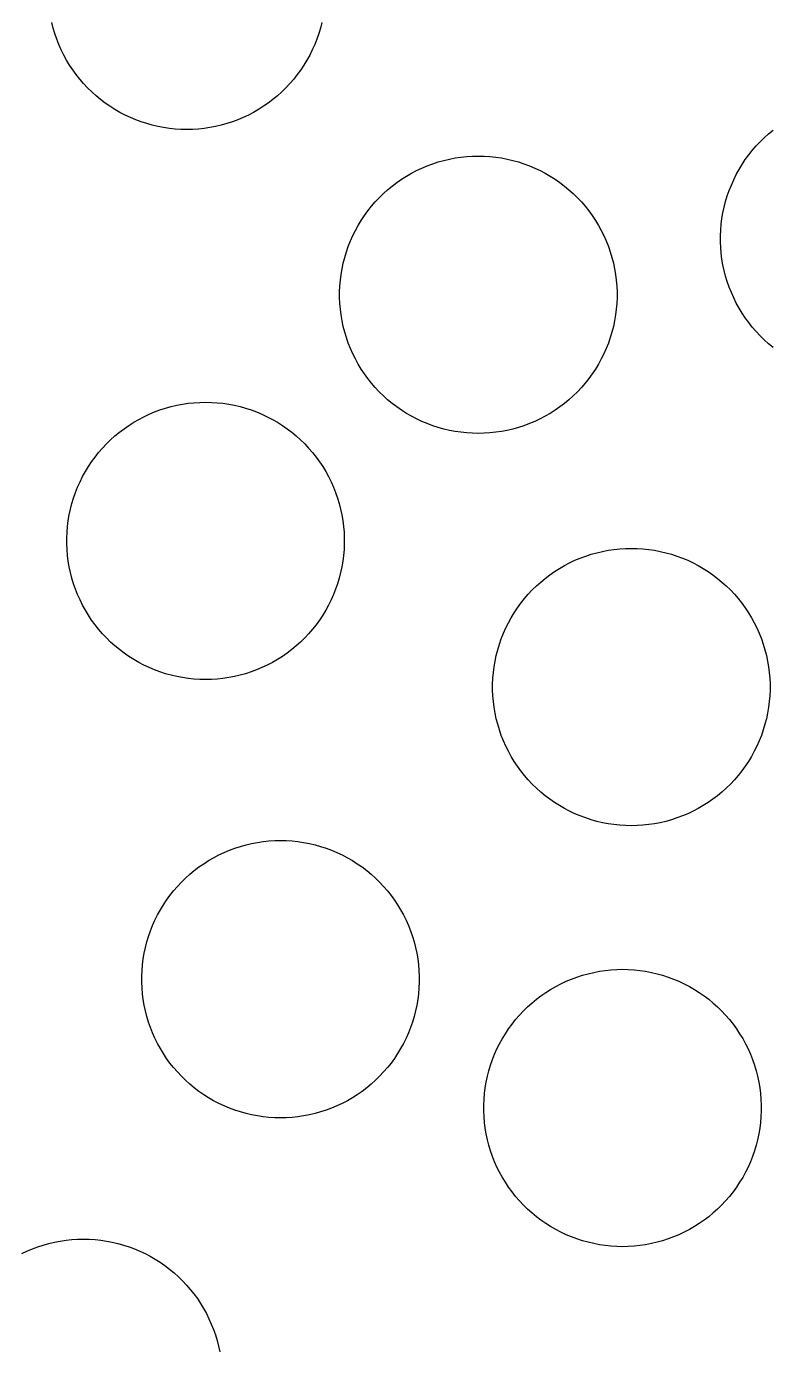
# Model space of a CAD drawing. Header units: metres. Extents: x -102 to 102, y -50 to 50.
# Drawn here: x 57.28 to 65.88, y -5.46 to 9.79 of the extents above; entities that cross this region are included whole.
import ezdxf

# ---------------------------------------------------------------- set-up
doc = ezdxf.new("R2010")
doc.units = ezdxf.units.M

msp = doc.modelspace()

# ---------------------------------------------------------------- linework, layer by layer
for p, q in [((57.591, 9.7744), (57.5744, 9.83929)), ((57.6104, 9.71024), (57.591, 9.7744)), ((60.6732, 9.7744), (60.6538, 9.71024)), ((60.6898, 9.83929), (60.6732, 9.7744)), ((57.6325, 9.64694), (57.6104, 9.71024)), ((57.6571, 9.58464), (57.6325, 9.64694)), ((60.6318, 9.64694), (60.6071, 9.58464)), ((60.6538, 9.71024), (60.6318, 9.64694)), ((57.6844, 9.52342), (57.6571, 9.58464)), ((57.7142, 9.46339), (57.6844, 9.52342)), ((57.7465, 9.40466), (57.7142, 9.46339)), ((60.55, 9.46339), (60.5178, 9.40466)), ((60.5798, 9.52342), (60.55, 9.46339)), ((60.6071, 9.58464), (60.5798, 9.52342)), ((57.7812, 9.34734), (57.7465, 9.40466)), ((57.8183, 9.29152), (57.7812, 9.34734)), ((60.483, 9.34734), (60.446, 9.29152)), ((60.5178, 9.40466), (60.483, 9.34734)), ((57.8577, 9.2373), (57.8183, 9.29152)), ((57.8993, 9.18478), (57.8577, 9.2373)), ((57.9431, 9.13405), (57.8993, 9.18478)), ((60.3649, 9.18478), (60.3212, 9.13405)), ((60.4066, 9.2373), (60.3649, 9.18478)), ((60.446, 9.29152), (60.4066, 9.2373)), ((57.989, 9.08521), (57.9431, 9.13405)), ((58.0368, 9.03831), (57.989, 9.08521)), ((58.0866, 8.99347), (58.0368, 9.03831)), ((60.2274, 9.03831), (60.1776, 8.99347)), ((60.2753, 9.08521), (60.2274, 9.03831)), ((60.3212, 9.13405), (60.2753, 9.08521)), ((58.1383, 8.95076), (58.0866, 8.99347)), ((58.1917, 8.91023), (58.1383, 8.95076)), ((58.2467, 8.87199), (58.1917, 8.91023)), ((58.3033, 8.83607), (58.2467, 8.87199)), ((60.0175, 8.87199), (59.961, 8.83607)), ((60.0726, 8.91023), (60.0175, 8.87199)), ((60.1259, 8.95076), (60.0726, 8.91023)), ((60.1776, 8.99347), (60.1259, 8.95076)), ((58.3613, 8.80257), (58.3033, 8.83607)), ((58.4207, 8.77153), (58.3613, 8.80257)), ((58.4813, 8.743), (58.4207, 8.77153)), ((58.5431, 8.71703), (58.4813, 8.743)), ((58.6059, 8.69366), (58.5431, 8.71703)), ((59.7211, 8.71703), (59.6583, 8.69366)), ((59.7829, 8.743), (59.7211, 8.71703)), ((59.8435, 8.77153), (59.7829, 8.743)), ((59.9029, 8.80257), (59.8435, 8.77153)), ((59.961, 8.83607), (59.9029, 8.80257)), ((58.6697, 8.67296), (58.6059, 8.69366)), ((58.7342, 8.65492), (58.6697, 8.67296)), ((58.7995, 8.63963), (58.7342, 8.65492)), ((58.8653, 8.62708), (58.7995, 8.63963)), ((58.9316, 8.61728), (58.8653, 8.62708)), ((58.9982, 8.61028), (58.9316, 8.61728)), ((59.0651, 8.60606), (58.9982, 8.61028)), ((59.1321, 8.60466), (59.0651, 8.60606)), ((59.1991, 8.60606), (59.1321, 8.60466)), ((59.266, 8.61028), (59.1991, 8.60606)), ((59.3327, 8.61728), (59.266, 8.61028)), ((59.3989, 8.62708), (59.3327, 8.61728)), ((59.4648, 8.63963), (59.3989, 8.62708)), ((59.53, 8.65492), (59.4648, 8.63963)), ((59.5946, 8.67296), (59.53, 8.65492)), ((59.6583, 8.69366), (59.5946, 8.67296)), ((65.7919, 8.51019), (65.8417, 8.55504)), ((65.8417, 8.55504), (65.8933, 8.59775)), ((65.6543, 8.36372), (65.6981, 8.41444)), ((65.6981, 8.41444), (65.744, 8.4633)), ((65.744, 8.4633), (65.7919, 8.51019)), ((62.0319, 8.23024), (62.0965, 8.24826)), ((62.0965, 8.24826), (62.1617, 8.26357)), ((62.1617, 8.26357), (62.2275, 8.27612)), ((62.2275, 8.27612), (62.2938, 8.28592)), ((62.2938, 8.28592), (62.3605, 8.29292)), ((62.3605, 8.29292), (62.4274, 8.29713)), ((62.4274, 8.29713), (62.4944, 8.29854)), ((62.4944, 8.29854), (62.5614, 8.29713)), ((62.5614, 8.29713), (62.6283, 8.29292)), ((62.6283, 8.29292), (62.6949, 8.28592)), ((62.6949, 8.28592), (62.7612, 8.27612)), ((62.7612, 8.27612), (62.827, 8.26357)), ((62.827, 8.26357), (62.8923, 8.24826)), ((62.8923, 8.24826), (62.9568, 8.23024)), ((65.5362, 8.20116), (65.5733, 8.25699)), ((65.5733, 8.25699), (65.6127, 8.3112)), ((65.6127, 8.3112), (65.6543, 8.36372)), ((61.6655, 8.06712), (61.7236, 8.10062)), ((61.7236, 8.10062), (61.783, 8.13167)), ((61.783, 8.13167), (61.8436, 8.1602)), ((61.8436, 8.1602), (61.9054, 8.18617)), ((61.9054, 8.18617), (61.9682, 8.20953)), ((61.9682, 8.20953), (62.0319, 8.23024)), ((62.9568, 8.23024), (63.0206, 8.20953)), ((63.0206, 8.20953), (63.0834, 8.18617)), ((63.0834, 8.18617), (63.1452, 8.1602)), ((63.1452, 8.1602), (63.2058, 8.13167)), ((63.2058, 8.13167), (63.2652, 8.10062)), ((63.2652, 8.10062), (63.3232, 8.06712)), ((65.4394, 8.02509), (65.4692, 8.08511)), ((65.4692, 8.08511), (65.5015, 8.14384)), ((65.5015, 8.14384), (65.5362, 8.20116)), ((61.4489, 7.90973), (61.5005, 7.95244)), ((61.5005, 7.95244), (61.5539, 7.99297)), ((61.5539, 7.99297), (61.6089, 8.0312)), ((61.6089, 8.0312), (61.6655, 8.06712)), ((63.3232, 8.06712), (63.3798, 8.0312)), ((63.3798, 8.0312), (63.4348, 7.99297)), ((63.4348, 7.99297), (63.4882, 7.95244)), ((63.4882, 7.95244), (63.5398, 7.90973)), ((65.3875, 7.90155), (65.4122, 7.96387)), ((65.4122, 7.96387), (65.4394, 8.02509)), ((61.3053, 7.76913), (61.3512, 7.81799)), ((61.3512, 7.81799), (61.3991, 7.86488)), ((61.3991, 7.86488), (61.4489, 7.90973)), ((63.5398, 7.90973), (63.5896, 7.86488)), ((63.5896, 7.86488), (63.6375, 7.81799)), ((63.6375, 7.81799), (63.6834, 7.76913)), ((65.3461, 7.77411), (65.3655, 7.83827)), ((65.3655, 7.83827), (65.3875, 7.90155)), ((61.1805, 7.61168), (61.2199, 7.66589)), ((61.2199, 7.66589), (61.2616, 7.71841)), ((61.2616, 7.71841), (61.3053, 7.76913)), ((63.6834, 7.76913), (63.7272, 7.71841)), ((63.7272, 7.71841), (63.7688, 7.66589)), ((63.7688, 7.66589), (63.8082, 7.61168)), ((65.3043, 7.57758), (65.3155, 7.64365)), ((65.3155, 7.64365), (65.3294, 7.7092)), ((65.3294, 7.7092), (65.3461, 7.77411)), ((61.0764, 7.4398), (61.1087, 7.49854)), ((61.1087, 7.49854), (61.1434, 7.55586)), ((61.1434, 7.55586), (61.1805, 7.61168)), ((63.8082, 7.61168), (63.8453, 7.55586)), ((63.8453, 7.55586), (63.88, 7.49854)), ((63.88, 7.49854), (63.9123, 7.4398)), ((65.2903, 7.44431), (65.2959, 7.51109)), ((65.2959, 7.51109), (65.3043, 7.57758)), ((61.0194, 7.31856), (61.0466, 7.37978)), ((61.0466, 7.37978), (61.0764, 7.4398)), ((63.9123, 7.4398), (63.9421, 7.37978)), ((63.9421, 7.37978), (63.9694, 7.31856)), ((65.2875, 7.37735), (65.2903, 7.44431)), ((65.2875, 7.31033), (65.2875, 7.37735)), ((60.9533, 7.1288), (60.9727, 7.19296)), ((60.9727, 7.19296), (60.9947, 7.25624)), ((60.9947, 7.25624), (61.0194, 7.31856)), ((63.9694, 7.31856), (63.994, 7.25624)), ((63.994, 7.25624), (64.0161, 7.19296)), ((64.0161, 7.19296), (64.0354, 7.1288)), ((65.2903, 7.24338), (65.2875, 7.31033)), ((65.2959, 7.17659), (65.2903, 7.24338)), ((65.3043, 7.11011), (65.2959, 7.17659)), ((60.9227, 6.99834), (60.9366, 7.06389)), ((60.9366, 7.06389), (60.9533, 7.1288)), ((64.0354, 7.1288), (64.0521, 7.06389)), ((64.0521, 7.06389), (64.066, 6.99834)), ((65.3155, 7.04404), (65.3043, 7.11011)), ((65.3294, 6.97849), (65.3155, 7.04404)), ((60.8975, 6.799), (60.9031, 6.86578)), ((60.9031, 6.86578), (60.9115, 6.93227)), ((60.9115, 6.93227), (60.9227, 6.99834)), ((64.066, 6.99834), (64.0772, 6.93227)), ((64.0772, 6.93227), (64.0856, 6.86578)), ((64.0856, 6.86578), (64.0912, 6.799)), ((65.3461, 6.91357), (65.3294, 6.97849)), ((65.3655, 6.84941), (65.3461, 6.91357)), ((60.8947, 6.73204), (60.8975, 6.799)), ((60.8947, 6.66502), (60.8947, 6.73204)), ((64.0912, 6.799), (64.094, 6.73204)), ((64.094, 6.73204), (64.094, 6.66502)), ((65.3875, 6.78613), (65.3655, 6.84941)), ((65.4122, 6.72382), (65.3875, 6.78613)), ((65.4394, 6.6626), (65.4122, 6.72382)), ((60.8975, 6.59807), (60.8947, 6.66502)), ((60.9031, 6.53128), (60.8975, 6.59807)), ((64.0912, 6.59807), (64.0856, 6.53128)), ((64.094, 6.66502), (64.0912, 6.59807)), ((65.4692, 6.60257), (65.4394, 6.6626)), ((65.5015, 6.54384), (65.4692, 6.60257)), ((60.9115, 6.4648), (60.9031, 6.53128)), ((60.9227, 6.39873), (60.9115, 6.4648)), ((64.0772, 6.4648), (64.066, 6.39873)), ((64.0856, 6.53128), (64.0772, 6.4648)), ((65.5362, 6.48651), (65.5015, 6.54384)), ((65.5733, 6.43069), (65.5362, 6.48651)), ((65.6127, 6.37648), (65.5733, 6.43069)), ((60.9366, 6.33318), (60.9227, 6.39873)), ((60.9533, 6.26826), (60.9366, 6.33318)), ((60.9727, 6.2041), (60.9533, 6.26826)), ((64.0354, 6.26826), (64.0161, 6.2041)), ((64.0521, 6.33318), (64.0354, 6.26826)), ((64.066, 6.39873), (64.0521, 6.33318)), ((65.6543, 6.32396), (65.6127, 6.37648)), ((65.6981, 6.27324), (65.6543, 6.32396)), ((65.744, 6.22438), (65.6981, 6.27324)), ((60.9947, 6.14082), (60.9727, 6.2041)), ((61.0194, 6.07851), (60.9947, 6.14082)), ((63.994, 6.14082), (63.9694, 6.07851)), ((64.0161, 6.2041), (63.994, 6.14082)), ((65.7919, 6.17749), (65.744, 6.22438)), ((65.8417, 6.13264), (65.7919, 6.17749)), ((65.8933, 6.08994), (65.8417, 6.13264)), ((61.0466, 6.01729), (61.0194, 6.07851)), ((61.0764, 5.95726), (61.0466, 6.01729)), ((61.1087, 5.89853), (61.0764, 5.95726)), ((63.9123, 5.95726), (63.88, 5.89853)), ((63.9421, 6.01729), (63.9123, 5.95726)), ((63.9694, 6.07851), (63.9421, 6.01729)), ((61.1434, 5.84122), (61.1087, 5.89853)), ((61.1805, 5.78539), (61.1434, 5.84122)), ((63.8453, 5.84122), (63.8082, 5.78539)), ((63.88, 5.89853), (63.8453, 5.84122)), ((61.2199, 5.73117), (61.1805, 5.78539)), ((61.2616, 5.67865), (61.2199, 5.73117)), ((61.3053, 5.62793), (61.2616, 5.67865)), ((63.7272, 5.67865), (63.6834, 5.62793)), ((63.7688, 5.73117), (63.7272, 5.67865)), ((63.8082, 5.78539), (63.7688, 5.73117)), ((61.3512, 5.57907), (61.3053, 5.62793)), ((61.3991, 5.53218), (61.3512, 5.57907)), ((61.4489, 5.48734), (61.3991, 5.53218)), ((63.5896, 5.53218), (63.5398, 5.48734)), ((63.6375, 5.57907), (63.5896, 5.53218)), ((63.6834, 5.62793), (63.6375, 5.57907)), ((58.698, 5.31985), (58.7598, 5.34583)), ((58.7598, 5.34583), (58.8226, 5.36919)), ((58.8226, 5.36919), (58.8863, 5.38989)), ((58.8863, 5.38989), (58.9509, 5.40791)), ((58.9509, 5.40791), (59.0161, 5.42322)), ((59.0161, 5.42322), (59.0819, 5.43578)), ((59.0819, 5.43578), (59.1482, 5.44557)), ((59.1482, 5.44557), (59.2149, 5.45258)), ((59.2149, 5.45258), (59.2818, 5.45677)), ((59.2818, 5.45677), (59.3488, 5.45818)), ((59.3488, 5.45818), (59.4158, 5.45677)), ((59.4158, 5.45677), (59.4827, 5.45258)), ((59.4827, 5.45258), (59.5493, 5.44557)), ((59.5493, 5.44557), (59.6156, 5.43578)), ((59.6156, 5.43578), (59.6814, 5.42322)), ((59.6814, 5.42322), (59.7467, 5.40791)), ((59.7467, 5.40791), (59.8112, 5.38989)), ((59.8112, 5.38989), (59.8749, 5.36919)), ((59.8749, 5.36919), (59.9378, 5.34583)), ((59.9378, 5.34583), (59.9995, 5.31985)), ((61.5005, 5.44463), (61.4489, 5.48734)), ((61.5539, 5.4041), (61.5005, 5.44463)), ((61.6089, 5.36586), (61.5539, 5.4041)), ((61.6655, 5.32996), (61.6089, 5.36586)), ((63.3798, 5.36586), (63.3232, 5.32996)), ((63.4348, 5.4041), (63.3798, 5.36586)), ((63.4882, 5.44463), (63.4348, 5.4041)), ((63.5398, 5.48734), (63.4882, 5.44463)), ((58.4083, 5.1526), (58.4633, 5.19086)), ((58.4633, 5.19086), (58.5199, 5.22676)), ((58.5199, 5.22676), (58.578, 5.26027)), ((58.578, 5.26027), (58.6373, 5.29132)), ((58.6373, 5.29132), (58.698, 5.31985)), ((59.9995, 5.31985), (60.0602, 5.29132)), ((60.0602, 5.29132), (60.1196, 5.26027)), ((60.1196, 5.26027), (60.1776, 5.22676)), ((60.1776, 5.22676), (60.2342, 5.19086)), ((60.2342, 5.19086), (60.2892, 5.1526)), ((61.7236, 5.29645), (61.6655, 5.32996)), ((61.783, 5.2654), (61.7236, 5.29645)), ((61.8436, 5.23686), (61.783, 5.2654)), ((61.9054, 5.21089), (61.8436, 5.23686)), ((61.9682, 5.18753), (61.9054, 5.21089)), ((62.0319, 5.16682), (61.9682, 5.18753)), ((63.0206, 5.18753), (62.9568, 5.16682)), ((63.0834, 5.21089), (63.0206, 5.18753)), ((63.1452, 5.23686), (63.0834, 5.21089)), ((63.2058, 5.2654), (63.1452, 5.23686)), ((63.2652, 5.29645), (63.2058, 5.2654)), ((63.3232, 5.32996), (63.2652, 5.29645)), ((58.2535, 5.02454), (58.3033, 5.06937)), ((58.3033, 5.06937), (58.3549, 5.11209)), ((58.3549, 5.11209), (58.4083, 5.1526)), ((60.2892, 5.1526), (60.3426, 5.11209)), ((60.3426, 5.11209), (60.3942, 5.06937)), ((60.3942, 5.06937), (60.444, 5.02454)), ((62.0965, 5.1488), (62.0319, 5.16682)), ((62.1617, 5.1335), (62.0965, 5.1488)), ((62.2275, 5.12094), (62.1617, 5.1335)), ((62.2938, 5.11115), (62.2275, 5.12094)), ((62.3605, 5.10414), (62.2938, 5.11115)), ((62.4274, 5.09993), (62.3605, 5.10414)), ((62.4944, 5.09853), (62.4274, 5.09993)), ((62.5614, 5.09993), (62.4944, 5.09853)), ((62.6283, 5.10414), (62.5614, 5.09993)), ((62.6949, 5.11115), (62.6283, 5.10414)), ((62.7612, 5.12094), (62.6949, 5.11115)), ((62.827, 5.1335), (62.7612, 5.12094)), ((62.8923, 5.1488), (62.827, 5.1335)), ((62.9568, 5.16682), (62.8923, 5.1488)), ((58.1159, 4.87807), (58.1597, 4.92879)), ((58.1597, 4.92879), (58.2056, 4.97765)), ((58.2056, 4.97765), (58.2535, 5.02454)), ((60.444, 5.02454), (60.4919, 4.97765)), ((60.4919, 4.97765), (60.5378, 4.92879)), ((60.5378, 4.92879), (60.5816, 4.87807)), ((57.9978, 4.7155), (58.0349, 4.77132)), ((58.0349, 4.77132), (58.0743, 4.82555)), ((58.0743, 4.82555), (58.1159, 4.87807)), ((60.5816, 4.87807), (60.6232, 4.82555)), ((60.6232, 4.82555), (60.6626, 4.77132)), ((60.6626, 4.77132), (60.6997, 4.7155)), ((57.901, 4.53943), (57.9308, 4.59946)), ((57.9308, 4.59946), (57.9631, 4.65819)), ((57.9631, 4.65819), (57.9978, 4.7155)), ((60.6997, 4.7155), (60.7344, 4.65819)), ((60.7344, 4.65819), (60.7667, 4.59946)), ((60.7667, 4.59946), (60.7965, 4.53943)), ((57.8491, 4.41589), (57.8738, 4.47821)), ((57.8738, 4.47821), (57.901, 4.53943)), ((60.7965, 4.53943), (60.8237, 4.47821)), ((60.8237, 4.47821), (60.8484, 4.41589)), ((57.791, 4.22354), (57.8077, 4.28845)), ((57.8077, 4.28845), (57.8271, 4.35262)), ((57.8271, 4.35262), (57.8491, 4.41589)), ((60.8484, 4.41589), (60.8705, 4.35262)), ((60.8705, 4.35262), (60.8898, 4.28845)), ((60.8898, 4.28845), (60.9065, 4.22354)), ((57.7659, 4.09192), (57.7771, 4.15799)), ((57.7771, 4.15799), (57.791, 4.22354)), ((60.9065, 4.22354), (60.9204, 4.15799)), ((60.9204, 4.15799), (60.9316, 4.09192)), ((57.7519, 3.95865), (57.7575, 4.02542)), ((57.7575, 4.02542), (57.7659, 4.09192)), ((60.9316, 4.09192), (60.94, 4.02542)), ((60.94, 4.02542), (60.9456, 3.95865)), ((57.7491, 3.89169), (57.7519, 3.95865)), ((57.7491, 3.82468), (57.7491, 3.89169)), ((57.7519, 3.75772), (57.7491, 3.82468)), ((60.9456, 3.95865), (60.9484, 3.89169)), ((60.9484, 3.82468), (60.9456, 3.75772)), ((60.9484, 3.89169), (60.9484, 3.82468)), ((57.7575, 3.69093), (57.7519, 3.75772)), ((57.7659, 3.62445), (57.7575, 3.69093)), ((60.94, 3.69093), (60.9316, 3.62445)), ((60.9456, 3.75772), (60.94, 3.69093)), ((63.67, 3.66025), (63.7328, 3.68361)), ((63.7328, 3.68361), (63.7965, 3.70432)), ((63.7965, 3.70432), (63.8611, 3.72235)), ((63.8611, 3.72235), (63.9263, 3.73764)), ((63.9263, 3.73764), (63.9921, 3.7502)), ((63.9921, 3.7502), (64.0584, 3.75999)), ((64.0584, 3.75999), (64.1251, 3.767)), ((64.1251, 3.767), (64.192, 3.77121)), ((64.192, 3.77121), (64.259, 3.77261)), ((64.259, 3.77261), (64.326, 3.77121)), ((64.326, 3.77121), (64.3928, 3.767)), ((64.3928, 3.767), (64.4595, 3.75999)), ((64.4595, 3.75999), (64.5258, 3.7502)), ((64.5258, 3.7502), (64.5916, 3.73764)), ((64.5916, 3.73764), (64.6569, 3.72235)), ((64.6569, 3.72235), (64.7214, 3.70432)), ((64.7214, 3.70432), (64.7851, 3.68361)), ((64.7851, 3.68361), (64.848, 3.66025)), ((57.7771, 3.55836), (57.7659, 3.62445)), ((57.791, 3.49281), (57.7771, 3.55836)), ((60.9204, 3.55836), (60.9065, 3.49281)), ((60.9316, 3.62445), (60.9204, 3.55836)), ((63.3735, 3.50528), (63.4301, 3.5412)), ((63.4301, 3.5412), (63.4882, 3.57471)), ((63.4882, 3.57471), (63.5475, 3.60574)), ((63.5475, 3.60574), (63.6082, 3.63428)), ((63.6082, 3.63428), (63.67, 3.66025)), ((64.848, 3.66025), (64.9097, 3.63428)), ((64.9097, 3.63428), (64.9704, 3.60574)), ((64.9704, 3.60574), (65.0298, 3.57471)), ((65.0298, 3.57471), (65.0878, 3.5412)), ((65.0878, 3.5412), (65.1444, 3.50528)), ((57.8077, 3.4279), (57.791, 3.49281)), ((57.8271, 3.36375), (57.8077, 3.4279)), ((57.8491, 3.30046), (57.8271, 3.36375)), ((60.8705, 3.36375), (60.8484, 3.30046)), ((60.8898, 3.4279), (60.8705, 3.36375)), ((60.9065, 3.49281), (60.8898, 3.4279)), ((63.1637, 3.33896), (63.2135, 3.3838)), ((63.2135, 3.3838), (63.2651, 3.42651)), ((63.2651, 3.42651), (63.3185, 3.46704)), ((63.3185, 3.46704), (63.3735, 3.50528)), ((65.1444, 3.50528), (65.1994, 3.46704)), ((65.1994, 3.46704), (65.2528, 3.42651)), ((65.2528, 3.42651), (65.3044, 3.3838)), ((65.3044, 3.3838), (65.3542, 3.33896)), ((57.8738, 3.23816), (57.8491, 3.30046)), ((57.901, 3.17694), (57.8738, 3.23816)), ((60.8237, 3.23816), (60.7965, 3.17694)), ((60.8484, 3.30046), (60.8237, 3.23816)), ((63.0261, 3.19249), (63.0699, 3.24323)), ((63.0699, 3.24323), (63.1158, 3.29207)), ((63.1158, 3.29207), (63.1637, 3.33896)), ((65.3542, 3.33896), (65.4021, 3.29207)), ((65.4021, 3.29207), (65.448, 3.24323)), ((65.448, 3.24323), (65.4918, 3.19249)), ((57.9308, 3.11691), (57.901, 3.17694)), ((57.9631, 3.05818), (57.9308, 3.11691)), ((57.9978, 3.00085), (57.9631, 3.05818)), ((60.7344, 3.05818), (60.6997, 3.00085)), ((60.7667, 3.11691), (60.7344, 3.05818)), ((60.7965, 3.17694), (60.7667, 3.11691)), ((62.908, 3.02994), (62.9451, 3.08575)), ((62.9451, 3.08575), (62.9845, 3.13997)), ((62.9845, 3.13997), (63.0261, 3.19249)), ((65.4918, 3.19249), (65.5334, 3.13997)), ((65.5334, 3.13997), (65.5728, 3.08575)), ((65.5728, 3.08575), (65.6099, 3.02994)), ((58.0349, 2.94504), (57.9978, 3.00085)), ((58.0743, 2.89082), (58.0349, 2.94504)), ((60.6626, 2.94504), (60.6232, 2.89082)), ((60.6997, 3.00085), (60.6626, 2.94504)), ((62.8112, 2.85385), (62.841, 2.91388)), ((62.841, 2.91388), (62.8733, 2.97261)), ((62.8733, 2.97261), (62.908, 3.02994)), ((65.6099, 3.02994), (65.6446, 2.97261)), ((65.6446, 2.97261), (65.6769, 2.91388)), ((65.6769, 2.91388), (65.7067, 2.85385)), ((58.1159, 2.8383), (58.0743, 2.89082)), ((58.1597, 2.78757), (58.1159, 2.8383)), ((58.2056, 2.73872), (58.1597, 2.78757)), ((60.5378, 2.78757), (60.4919, 2.73872)), ((60.5816, 2.8383), (60.5378, 2.78757)), ((60.6232, 2.89082), (60.5816, 2.8383)), ((62.7593, 2.73033), (62.784, 2.79263)), ((62.784, 2.79263), (62.8112, 2.85385)), ((65.7067, 2.85385), (65.7339, 2.79263)), ((65.7339, 2.79263), (65.7586, 2.73033)), ((58.2535, 2.69183), (58.2056, 2.73872)), ((58.3033, 2.64699), (58.2535, 2.69183)), ((58.3549, 2.60428), (58.3033, 2.64699)), ((58.4083, 2.56375), (58.3549, 2.60428)), ((60.3426, 2.60428), (60.2892, 2.56375)), ((60.3942, 2.64699), (60.3426, 2.60428)), ((60.444, 2.69183), (60.3942, 2.64699)), ((60.4919, 2.73872), (60.444, 2.69183)), ((62.7012, 2.53798), (62.7179, 2.60289)), ((62.7179, 2.60289), (62.7373, 2.66704)), ((62.7373, 2.66704), (62.7593, 2.73033)), ((65.7586, 2.73033), (65.7807, 2.66704)), ((65.7807, 2.66704), (65.8, 2.60289)), ((65.8, 2.60289), (65.8167, 2.53798)), ((58.4633, 2.52551), (58.4083, 2.56375)), ((58.5199, 2.48959), (58.4633, 2.52551)), ((58.578, 2.45609), (58.5199, 2.48959)), ((58.6373, 2.42505), (58.578, 2.45609)), ((60.1196, 2.45609), (60.0602, 2.42505)), ((60.1776, 2.48959), (60.1196, 2.45609)), ((60.2342, 2.52551), (60.1776, 2.48959)), ((60.2892, 2.56375), (60.2342, 2.52551)), ((62.6761, 2.40634), (62.6873, 2.47243)), ((62.6873, 2.47243), (62.7012, 2.53798)), ((65.8167, 2.53798), (65.8306, 2.47243)), ((65.8306, 2.47243), (65.8418, 2.40634)), ((58.698, 2.39651), (58.6373, 2.42505)), ((58.7598, 2.37054), (58.698, 2.39651)), ((58.8226, 2.34718), (58.7598, 2.37054)), ((58.8863, 2.32648), (58.8226, 2.34718)), ((58.9509, 2.30844), (58.8863, 2.32648)), ((59.0161, 2.29315), (58.9509, 2.30844)), ((59.0819, 2.28059), (59.0161, 2.29315)), ((59.6814, 2.29315), (59.6156, 2.28059)), ((59.7467, 2.30844), (59.6814, 2.29315)), ((59.8112, 2.32648), (59.7467, 2.30844)), ((59.8749, 2.34718), (59.8112, 2.32648)), ((59.9378, 2.37054), (59.8749, 2.34718)), ((59.9995, 2.39651), (59.9378, 2.37054)), ((60.0602, 2.42505), (59.9995, 2.39651)), ((62.6621, 2.27307), (62.6677, 2.33986)), ((62.6677, 2.33986), (62.6761, 2.40634)), ((65.8418, 2.40634), (65.8502, 2.33986)), ((65.8502, 2.33986), (65.8558, 2.27307)), ((59.1482, 2.2708), (59.0819, 2.28059)), ((59.2149, 2.26379), (59.1482, 2.2708)), ((59.2818, 2.25958), (59.2149, 2.26379)), ((59.3488, 2.25818), (59.2818, 2.25958)), ((59.4158, 2.25958), (59.3488, 2.25818)), ((59.4827, 2.26379), (59.4158, 2.25958)), ((59.5493, 2.2708), (59.4827, 2.26379)), ((59.6156, 2.28059), (59.5493, 2.2708)), ((62.6593, 2.20612), (62.6621, 2.27307)), ((62.6593, 2.1391), (62.6593, 2.20612)), ((62.6621, 2.07214), (62.6593, 2.1391)), ((65.8558, 2.27307), (65.8586, 2.20612)), ((65.8586, 2.1391), (65.8558, 2.07214)), ((65.8586, 2.20612), (65.8586, 2.1391)), ((62.6677, 2.00537), (62.6621, 2.07214)), ((62.6761, 1.93887), (62.6677, 2.00537)), ((65.8502, 2.00537), (65.8418, 1.93887)), ((65.8558, 2.07214), (65.8502, 2.00537)), ((62.6873, 1.8728), (62.6761, 1.93887)), ((62.7012, 1.80725), (62.6873, 1.8728)), ((65.8306, 1.8728), (65.8167, 1.80725)), ((65.8418, 1.93887), (65.8306, 1.8728)), ((62.7179, 1.74234), (62.7012, 1.80725)), ((62.7373, 1.67818), (62.7179, 1.74234)), ((62.7593, 1.6149), (62.7373, 1.67818)), ((65.7807, 1.67818), (65.7586, 1.6149)), ((65.8, 1.74234), (65.7807, 1.67818)), ((65.8167, 1.80725), (65.8, 1.74234)), ((62.784, 1.55258), (62.7593, 1.6149)), ((62.8112, 1.49136), (62.784, 1.55258)), ((65.7339, 1.55258), (65.7067, 1.49136)), ((65.7586, 1.6149), (65.7339, 1.55258)), ((62.841, 1.43134), (62.8112, 1.49136)), ((62.8733, 1.3726), (62.841, 1.43134)), ((65.6769, 1.43134), (65.6446, 1.3726)), ((65.7067, 1.49136), (65.6769, 1.43134)), ((62.908, 1.31529), (62.8733, 1.3726)), ((62.9451, 1.25948), (62.908, 1.31529)), ((62.9845, 1.20525), (62.9451, 1.25948)), ((65.5728, 1.25948), (65.5334, 1.20525)), ((65.6099, 1.31529), (65.5728, 1.25948)), ((65.6446, 1.3726), (65.6099, 1.31529)), ((63.0261, 1.15273), (62.9845, 1.20525)), ((63.0699, 1.10201), (63.0261, 1.15273)), ((63.1158, 1.05315), (63.0699, 1.10201)), ((65.448, 1.10201), (65.4021, 1.05315)), ((65.4918, 1.15273), (65.448, 1.10201)), ((65.5334, 1.20525), (65.4918, 1.15273)), ((63.1637, 1.00626), (63.1158, 1.05315)), ((63.2135, 0.96143), (63.1637, 1.00626)), ((63.2651, 0.9187), (63.2135, 0.96143)), ((63.3185, 0.87819), (63.2651, 0.9187)), ((65.2528, 0.9187), (65.1994, 0.87819)), ((65.3044, 0.96143), (65.2528, 0.9187)), ((65.3542, 1.00626), (65.3044, 0.96143)), ((65.4021, 1.05315), (65.3542, 1.00626)), ((63.3735, 0.83993), (63.3185, 0.87819)), ((63.4301, 0.80403), (63.3735, 0.83993)), ((63.4882, 0.77052), (63.4301, 0.80403)), ((63.5475, 0.73947), (63.4882, 0.77052)), ((65.0298, 0.77052), (64.9704, 0.73947)), ((65.0878, 0.80403), (65.0298, 0.77052)), ((65.1444, 0.83993), (65.0878, 0.80403)), ((65.1994, 0.87819), (65.1444, 0.83993)), ((63.6082, 0.71094), (63.5475, 0.73947)), ((63.67, 0.68497), (63.6082, 0.71094)), ((63.7328, 0.66161), (63.67, 0.68497)), ((63.7965, 0.6409), (63.7328, 0.66161)), ((63.8611, 0.62288), (63.7965, 0.6409)), ((63.9263, 0.60757), (63.8611, 0.62288)), ((64.6569, 0.62288), (64.5916, 0.60757)), ((64.7214, 0.6409), (64.6569, 0.62288)), ((64.7851, 0.66161), (64.7214, 0.6409)), ((64.848, 0.68497), (64.7851, 0.66161)), ((64.9097, 0.71094), (64.848, 0.68497)), ((64.9704, 0.73947), (64.9097, 0.71094)), ((63.9921, 0.59502), (63.9263, 0.60757)), ((64.0584, 0.58522), (63.9921, 0.59502)), ((64.1251, 0.57822), (64.0584, 0.58522)), ((64.192, 0.57402), (64.1251, 0.57822)), ((64.259, 0.57262), (64.192, 0.57402)), ((64.326, 0.57402), (64.259, 0.57262)), ((64.3928, 0.57822), (64.326, 0.57402)), ((64.4595, 0.58522), (64.3928, 0.57822)), ((64.5258, 0.59502), (64.4595, 0.58522)), ((64.5916, 0.60757), (64.5258, 0.59502)), ((59.6241, 0.28947), (59.6869, 0.31284)), ((59.6869, 0.31284), (59.7506, 0.33354)), ((59.7506, 0.33354), (59.8152, 0.35156)), ((59.8152, 0.35156), (59.8804, 0.36687)), ((59.8804, 0.36687), (59.9462, 0.37943)), ((59.9462, 0.37943), (60.0125, 0.38922)), ((60.0125, 0.38922), (60.0792, 0.39622)), ((60.0792, 0.39622), (60.1461, 0.40044)), ((60.1461, 0.40044), (60.2131, 0.40184)), ((60.2131, 0.40184), (60.2801, 0.40044)), ((60.2801, 0.40044), (60.3469, 0.39622)), ((60.3469, 0.39622), (60.4136, 0.38922)), ((60.4136, 0.38922), (60.4799, 0.37943)), ((60.4799, 0.37943), (60.5457, 0.36687)), ((60.5457, 0.36687), (60.611, 0.35156)), ((60.611, 0.35156), (60.6755, 0.33354)), ((60.6755, 0.33354), (60.7392, 0.31284)), ((60.7392, 0.31284), (60.8021, 0.28947)), ((59.3276, 0.13451), (59.3842, 0.17042)), ((59.3842, 0.17042), (59.4422, 0.20393)), ((59.4422, 0.20393), (59.5016, 0.23497)), ((59.5016, 0.23497), (59.5623, 0.2635)), ((59.5623, 0.2635), (59.6241, 0.28947)), ((60.8021, 0.28947), (60.8638, 0.2635)), ((60.8638, 0.2635), (60.9245, 0.23497)), ((60.9245, 0.23497), (60.9839, 0.20393)), ((60.9839, 0.20393), (61.0419, 0.17042)), ((61.0419, 0.17042), (61.0985, 0.13451)), ((59.1178, -0.0318), (59.1676, 0.01303)), ((59.1676, 0.01303), (59.2192, 0.05574)), ((59.2192, 0.05574), (59.2726, 0.09627)), ((59.2726, 0.09627), (59.3276, 0.13451)), ((61.0985, 0.13451), (61.1535, 0.09627)), ((61.1535, 0.09627), (61.2069, 0.05574)), ((61.2069, 0.05574), (61.2585, 0.01303)), ((61.2585, 0.01303), (61.3083, -0.0318)), ((58.9802, -0.17827), (59.024, -0.12753)), ((59.024, -0.12753), (59.0699, -0.07869)), ((59.0699, -0.07869), (59.1178, -0.0318)), ((61.3083, -0.0318), (61.3562, -0.07869)), ((61.3562, -0.07869), (61.4021, -0.12753)), ((61.4021, -0.12753), (61.4459, -0.17827)), ((58.8621, -0.34082), (58.8992, -0.285)), ((58.8992, -0.285), (58.9386, -0.23079)), ((58.9386, -0.23079), (58.9802, -0.17827)), ((61.4459, -0.17827), (61.4875, -0.23079)), ((61.4875, -0.23079), (61.5269, -0.285)), ((61.5269, -0.285), (61.564, -0.34082)), ((58.7653, -0.51691), (58.7951, -0.45688)), ((58.7951, -0.45688), (58.8274, -0.39815)), ((58.8274, -0.39815), (58.8621, -0.34082)), ((61.564, -0.34082), (61.5987, -0.39815)), ((61.5987, -0.39815), (61.631, -0.45688)), ((61.631, -0.45688), (61.6608, -0.51691)), ((58.7134, -0.64043), (58.7381, -0.57812)), ((58.7381, -0.57812), (58.7653, -0.51691)), ((61.6608, -0.51691), (61.688, -0.57812)), ((61.688, -0.57812), (61.7127, -0.64043)), ((58.672, -0.76788), (58.6914, -0.70372)), ((58.6914, -0.70372), (58.7134, -0.64043)), ((61.7127, -0.64043), (61.7347, -0.70372)), ((61.7347, -0.70372), (61.7541, -0.76788)), ((58.6302, -0.96442), (58.6414, -0.89835)), ((58.6414, -0.89835), (58.6553, -0.83279)), ((58.6553, -0.83279), (58.672, -0.76788)), ((61.7541, -0.76788), (61.7708, -0.83279)), ((61.7708, -0.83279), (61.7847, -0.89835)), ((61.7847, -0.89835), (61.7959, -0.96442)), ((58.6162, -1.09769), (58.6218, -1.0309)), ((58.6218, -1.0309), (58.6302, -0.96442)), ((61.7959, -0.96442), (61.8043, -1.0309)), ((61.8043, -1.0309), (61.8099, -1.09769)), ((58.6134, -1.16464), (58.6162, -1.09769)), ((58.6134, -1.23166), (58.6134, -1.16464)), ((61.8099, -1.09769), (61.8127, -1.16464)), ((61.8127, -1.16464), (61.8127, -1.23166)), ((63.5064, -1.22238), (63.5682, -1.19641)), ((63.5682, -1.19641), (63.631, -1.17305)), ((63.631, -1.17305), (63.6948, -1.15234)), ((63.6948, -1.15234), (63.7593, -1.13432)), ((63.7593, -1.13432), (63.8246, -1.11902)), ((63.8246, -1.11902), (63.8904, -1.10646)), ((63.8904, -1.10646), (63.9567, -1.09668)), ((63.9567, -1.09668), (64.0233, -1.08968)), ((64.0233, -1.08968), (64.0902, -1.08546)), ((64.0902, -1.08546), (64.1572, -1.08406)), ((64.1572, -1.08406), (64.2242, -1.08546)), ((64.2242, -1.08546), (64.2911, -1.08968)), ((64.2911, -1.08968), (64.3578, -1.09668)), ((64.3578, -1.09668), (64.4241, -1.10646)), ((64.4241, -1.10646), (64.4899, -1.11902)), ((64.4899, -1.11902), (64.5551, -1.13432)), ((64.5551, -1.13432), (64.6197, -1.15234)), ((64.6197, -1.15234), (64.6834, -1.17305)), ((64.6834, -1.17305), (64.7462, -1.19641)), ((64.7462, -1.19641), (64.808, -1.22238)), ((58.6162, -1.29861), (58.6134, -1.23166)), ((58.6218, -1.36539), (58.6162, -1.29861)), ((58.6302, -1.43188), (58.6218, -1.36539)), ((61.8043, -1.36539), (61.7959, -1.43188)), ((61.8099, -1.29861), (61.8043, -1.36539)), ((61.8127, -1.23166), (61.8099, -1.29861)), ((63.2168, -1.38963), (63.2718, -1.35138)), ((63.2718, -1.35138), (63.3284, -1.31548)), ((63.3284, -1.31548), (63.3864, -1.28197)), ((63.3864, -1.28197), (63.4458, -1.25092)), ((63.4458, -1.25092), (63.5064, -1.22238)), ((64.808, -1.22238), (64.8686, -1.25092)), ((64.8686, -1.25092), (64.928, -1.28197)), ((64.928, -1.28197), (64.9861, -1.31548)), ((64.9861, -1.31548), (65.0426, -1.35138)), ((65.0426, -1.35138), (65.0977, -1.38963)), ((58.6414, -1.49796), (58.6302, -1.43188)), ((58.6553, -1.56351), (58.6414, -1.49796)), ((61.7847, -1.49796), (61.7708, -1.56351)), ((61.7959, -1.43188), (61.7847, -1.49796)), ((63.0141, -1.56459), (63.062, -1.5177)), ((63.062, -1.5177), (63.1118, -1.47287)), ((63.1118, -1.47287), (63.1634, -1.43015)), ((63.1634, -1.43015), (63.2168, -1.38963)), ((65.0977, -1.38963), (65.1511, -1.43015)), ((65.1511, -1.43015), (65.2027, -1.47287)), ((65.2027, -1.47287), (65.2525, -1.5177)), ((65.2525, -1.5177), (65.3004, -1.56459)), ((58.672, -1.62842), (58.6553, -1.56351)), ((58.6914, -1.69258), (58.672, -1.62842)), ((61.7541, -1.62842), (61.7347, -1.69258)), ((61.7708, -1.56351), (61.7541, -1.62842)), ((62.8828, -1.71671), (62.9244, -1.66418)), ((62.9244, -1.66418), (62.9682, -1.61345)), ((62.9682, -1.61345), (63.0141, -1.56459)), ((65.3004, -1.56459), (65.3463, -1.61345)), ((65.3463, -1.61345), (65.39, -1.66418)), ((65.39, -1.66418), (65.4317, -1.71671)), ((58.7134, -1.75586), (58.6914, -1.69258)), ((58.7381, -1.81818), (58.7134, -1.75586)), ((58.7653, -1.87939), (58.7381, -1.81818)), ((61.688, -1.81818), (61.6608, -1.87939)), ((61.7127, -1.75586), (61.688, -1.81818)), ((61.7347, -1.69258), (61.7127, -1.75586)), ((62.7716, -1.88406), (62.8063, -1.82674)), ((62.8063, -1.82674), (62.8434, -1.77092)), ((62.8434, -1.77092), (62.8828, -1.71671)), ((65.4317, -1.71671), (65.4711, -1.77092)), ((65.4711, -1.77092), (65.5081, -1.82674)), ((65.5081, -1.82674), (65.5429, -1.88406)), ((58.7951, -1.93942), (58.7653, -1.87939)), ((58.8274, -1.99815), (58.7951, -1.93942)), ((61.631, -1.93942), (61.5987, -1.99815)), ((61.6608, -1.87939), (61.631, -1.93942)), ((62.7095, -2.00281), (62.7393, -1.94278)), ((62.7393, -1.94278), (62.7716, -1.88406)), ((65.5429, -1.88406), (65.5751, -1.94278)), ((65.5751, -1.94278), (65.6049, -2.00281)), ((58.8621, -2.05547), (58.8274, -1.99815)), ((58.8992, -2.1113), (58.8621, -2.05547)), ((58.9386, -2.16551), (58.8992, -2.1113)), ((61.5269, -2.1113), (61.4875, -2.16551)), ((61.564, -2.05547), (61.5269, -2.1113)), ((61.5987, -1.99815), (61.564, -2.05547)), ((62.6355, -2.18964), (62.6576, -2.12634)), ((62.6576, -2.12634), (62.6823, -2.06403)), ((62.6823, -2.06403), (62.7095, -2.00281)), ((65.6049, -2.00281), (65.6322, -2.06403)), ((65.6322, -2.06403), (65.6569, -2.12634)), ((65.6569, -2.12634), (65.6789, -2.18964)), ((58.9802, -2.21803), (58.9386, -2.16551)), ((59.024, -2.26875), (58.9802, -2.21803)), ((59.0699, -2.31761), (59.024, -2.26875)), ((61.4021, -2.26875), (61.3562, -2.31761)), ((61.4459, -2.21803), (61.4021, -2.26875)), ((61.4875, -2.16551), (61.4459, -2.21803)), ((62.5995, -2.3187), (62.6162, -2.25378)), ((62.6162, -2.25378), (62.6355, -2.18964)), ((65.6789, -2.18964), (65.6983, -2.25378)), ((65.6983, -2.25378), (65.715, -2.3187)), ((59.1178, -2.3645), (59.0699, -2.31761)), ((59.1676, -2.40935), (59.1178, -2.3645)), ((59.2192, -2.45206), (59.1676, -2.40935)), ((61.2585, -2.40935), (61.2069, -2.45206)), ((61.3083, -2.3645), (61.2585, -2.40935)), ((61.3562, -2.31761), (61.3083, -2.3645)), ((62.5744, -2.45032), (62.5856, -2.38425)), ((62.5856, -2.38425), (62.5995, -2.3187)), ((65.715, -2.3187), (65.7289, -2.38425)), ((65.7289, -2.38425), (65.7401, -2.45032)), ((59.2726, -2.49257), (59.2192, -2.45206)), ((59.3276, -2.53082), (59.2726, -2.49257)), ((59.3842, -2.56673), (59.3276, -2.53082)), ((59.4422, -2.60023), (59.3842, -2.56673)), ((61.0419, -2.56673), (60.9839, -2.60023)), ((61.0985, -2.53082), (61.0419, -2.56673)), ((61.1535, -2.49257), (61.0985, -2.53082)), ((61.2069, -2.45206), (61.1535, -2.49257)), ((62.5576, -2.65054), (62.5604, -2.58359)), ((62.5604, -2.58359), (62.566, -2.51682)), ((62.566, -2.51682), (62.5744, -2.45032)), ((65.7401, -2.45032), (65.7485, -2.51682)), ((65.7485, -2.51682), (65.7541, -2.58359)), ((65.7541, -2.58359), (65.7569, -2.65054)), ((59.5016, -2.63129), (59.4422, -2.60023)), ((59.5623, -2.65982), (59.5016, -2.63129)), ((59.6241, -2.68579), (59.5623, -2.65982)), ((59.6869, -2.70915), (59.6241, -2.68579)), ((59.7506, -2.72986), (59.6869, -2.70915)), ((59.8152, -2.74788), (59.7506, -2.72986)), ((60.6755, -2.72986), (60.611, -2.74788)), ((60.7392, -2.70915), (60.6755, -2.72986)), ((60.8021, -2.68579), (60.7392, -2.70915)), ((60.8638, -2.65982), (60.8021, -2.68579)), ((60.9245, -2.63129), (60.8638, -2.65982)), ((60.9839, -2.60023), (60.9245, -2.63129)), ((62.5576, -2.71756), (62.5576, -2.65054)), ((62.5604, -2.78452), (62.5576, -2.71756)), ((65.7569, -2.71756), (65.7541, -2.78452)), ((65.7569, -2.65054), (65.7569, -2.71756)), ((59.8804, -2.76318), (59.8152, -2.74788)), ((59.9462, -2.77574), (59.8804, -2.76318)), ((60.0125, -2.78554), (59.9462, -2.77574)), ((60.0792, -2.79254), (60.0125, -2.78554)), ((60.1461, -2.79675), (60.0792, -2.79254)), ((60.2131, -2.79814), (60.1461, -2.79675)), ((60.2801, -2.79675), (60.2131, -2.79814)), ((60.3469, -2.79254), (60.2801, -2.79675)), ((60.4136, -2.78554), (60.3469, -2.79254)), ((60.4799, -2.77574), (60.4136, -2.78554)), ((60.5457, -2.76318), (60.4799, -2.77574)), ((60.611, -2.74788), (60.5457, -2.76318)), ((62.566, -2.8513), (62.5604, -2.78452)), ((62.5744, -2.91779), (62.566, -2.8513)), ((65.7485, -2.8513), (65.7401, -2.91779)), ((65.7541, -2.78452), (65.7485, -2.8513)), ((62.5856, -2.98387), (62.5744, -2.91779)), ((62.5995, -3.04942), (62.5856, -2.98387)), ((62.6162, -3.11433), (62.5995, -3.04942)), ((65.715, -3.04942), (65.6983, -3.11433)), ((65.7289, -2.98387), (65.715, -3.04942)), ((65.7401, -2.91779), (65.7289, -2.98387)), ((62.6355, -3.17848), (62.6162, -3.11433)), ((62.6576, -3.24178), (62.6355, -3.17848)), ((65.6789, -3.17848), (65.6569, -3.24178)), ((65.6983, -3.11433), (65.6789, -3.17848)), ((62.6823, -3.30408), (62.6576, -3.24178)), ((62.7095, -3.36531), (62.6823, -3.30408)), ((65.6322, -3.30408), (65.6049, -3.36531)), ((65.6569, -3.24178), (65.6322, -3.30408)), ((62.7393, -3.42532), (62.7095, -3.36531)), ((62.7716, -3.48405), (62.7393, -3.42532)), ((62.8063, -3.54138), (62.7716, -3.48405)), ((65.5429, -3.48405), (65.5081, -3.54138)), ((65.5751, -3.42532), (65.5429, -3.48405)), ((65.6049, -3.36531), (65.5751, -3.42532)), ((62.8434, -3.5972), (62.8063, -3.54138)), ((62.8828, -3.65141), (62.8434, -3.5972)), ((62.9244, -3.70393), (62.8828, -3.65141)), ((65.4317, -3.65141), (65.39, -3.70393)), ((65.4711, -3.5972), (65.4317, -3.65141)), ((65.5081, -3.54138), (65.4711, -3.5972)), ((62.9682, -3.75467), (62.9244, -3.70393)), ((63.0141, -3.80351), (62.9682, -3.75467)), ((63.062, -3.8504), (63.0141, -3.80351)), ((65.3004, -3.80351), (65.2525, -3.8504)), ((65.3463, -3.75467), (65.3004, -3.80351)), ((65.39, -3.70393), (65.3463, -3.75467)), ((63.1118, -3.89525), (63.062, -3.8504)), ((63.1634, -3.93797), (63.1118, -3.89525)), ((63.2168, -3.97849), (63.1634, -3.93797)), ((65.1511, -3.93797), (65.0977, -3.97849)), ((65.2027, -3.89525), (65.1511, -3.93797)), ((65.2525, -3.8504), (65.2027, -3.89525)), ((63.2718, -4.01674), (63.2168, -3.97849)), ((63.3284, -4.05264), (63.2718, -4.01674)), ((63.3864, -4.08615), (63.3284, -4.05264)), ((63.4458, -4.1172), (63.3864, -4.08615)), ((63.5064, -4.14574), (63.4458, -4.1172)), ((64.8686, -4.1172), (64.808, -4.14574)), ((64.928, -4.08615), (64.8686, -4.1172)), ((64.9861, -4.05264), (64.928, -4.08615)), ((65.0426, -4.01674), (64.9861, -4.05264)), ((65.0977, -3.97849), (65.0426, -4.01674)), ((57.4141, -4.28584), (57.4778, -4.26512)), ((57.4778, -4.26512), (57.5423, -4.2471)), ((57.5423, -4.2471), (57.6076, -4.2318)), ((57.6076, -4.2318), (57.6734, -4.21924)), ((57.6734, -4.21924), (57.7397, -4.20946)), ((57.7397, -4.20946), (57.8064, -4.20245)), ((57.8064, -4.20245), (57.8732, -4.19824)), ((57.8732, -4.19824), (57.9402, -4.19684)), ((57.9402, -4.19684), (58.0072, -4.19824)), ((58.0072, -4.19824), (58.0741, -4.20245)), ((58.0741, -4.20245), (58.1408, -4.20946)), ((58.1408, -4.20946), (58.2071, -4.21924)), ((58.2071, -4.21924), (58.2729, -4.2318)), ((58.2729, -4.2318), (58.3382, -4.2471)), ((58.3382, -4.2471), (58.4027, -4.26512)), ((58.4027, -4.26512), (58.4664, -4.28584)), ((63.5682, -4.17171), (63.5064, -4.14574)), ((63.631, -4.19505), (63.5682, -4.17171)), ((63.6948, -4.21577), (63.631, -4.19505)), ((63.7593, -4.2338), (63.6948, -4.21577)), ((63.8246, -4.2491), (63.7593, -4.2338)), ((63.8904, -4.26166), (63.8246, -4.2491)), ((63.9567, -4.27144), (63.8904, -4.26166)), ((64.4241, -4.26166), (64.3578, -4.27144)), ((64.4899, -4.2491), (64.4241, -4.26166)), ((64.5551, -4.2338), (64.4899, -4.2491)), ((64.6197, -4.21577), (64.5551, -4.2338)), ((64.6834, -4.19505), (64.6197, -4.21577)), ((64.7462, -4.17171), (64.6834, -4.19505)), ((64.808, -4.14574), (64.7462, -4.17171)), ((57.2288, -4.36369), (57.2895, -4.33516)), ((57.2895, -4.33516), (57.3512, -4.3092)), ((57.3512, -4.3092), (57.4141, -4.28584)), ((58.4664, -4.28584), (58.5292, -4.3092)), ((58.5292, -4.3092), (58.591, -4.33516)), ((58.591, -4.33516), (58.6517, -4.36369)), ((58.6517, -4.36369), (58.711, -4.39474)), ((58.711, -4.39474), (58.7691, -4.42825)), ((64.0233, -4.27844), (63.9567, -4.27144)), ((64.0902, -4.28265), (64.0233, -4.27844)), ((64.1572, -4.28406), (64.0902, -4.28265)), ((64.2242, -4.28265), (64.1572, -4.28406)), ((64.2911, -4.27844), (64.2242, -4.28265)), ((64.3578, -4.27144), (64.2911, -4.27844)), ((58.7691, -4.42825), (58.8257, -4.46417)), ((58.8257, -4.46417), (58.8807, -4.50241)), ((58.8807, -4.50241), (58.9341, -4.54292)), ((58.9341, -4.54292), (58.9857, -4.58565)), ((58.9857, -4.58565), (59.0355, -4.63049)), ((59.0355, -4.63049), (59.0834, -4.67738)), ((59.0834, -4.67738), (59.1293, -4.72623)), ((59.1293, -4.72623), (59.1731, -4.77696)), ((59.1731, -4.77696), (59.2147, -4.82948)), ((59.2147, -4.82948), (59.2541, -4.8837)), ((59.2541, -4.8837), (59.2912, -4.93951)), ((59.2912, -4.93951), (59.3259, -4.99684)), ((59.3259, -4.99684), (59.3582, -5.05557)), ((59.3582, -5.05557), (59.388, -5.11559)), ((59.388, -5.11559), (59.4152, -5.17682)), ((59.4152, -5.17682), (59.4399, -5.23912)), ((59.4399, -5.23912), (59.4619, -5.30241)), ((59.4619, -5.30241), (59.4813, -5.36656)), ((59.4813, -5.36656), (59.498, -5.43147)), ((59.498, -5.43147), (59.5119, -5.49702))]:
    msp.add_line(p, q)

doc.saveas('drawing.dxf')
